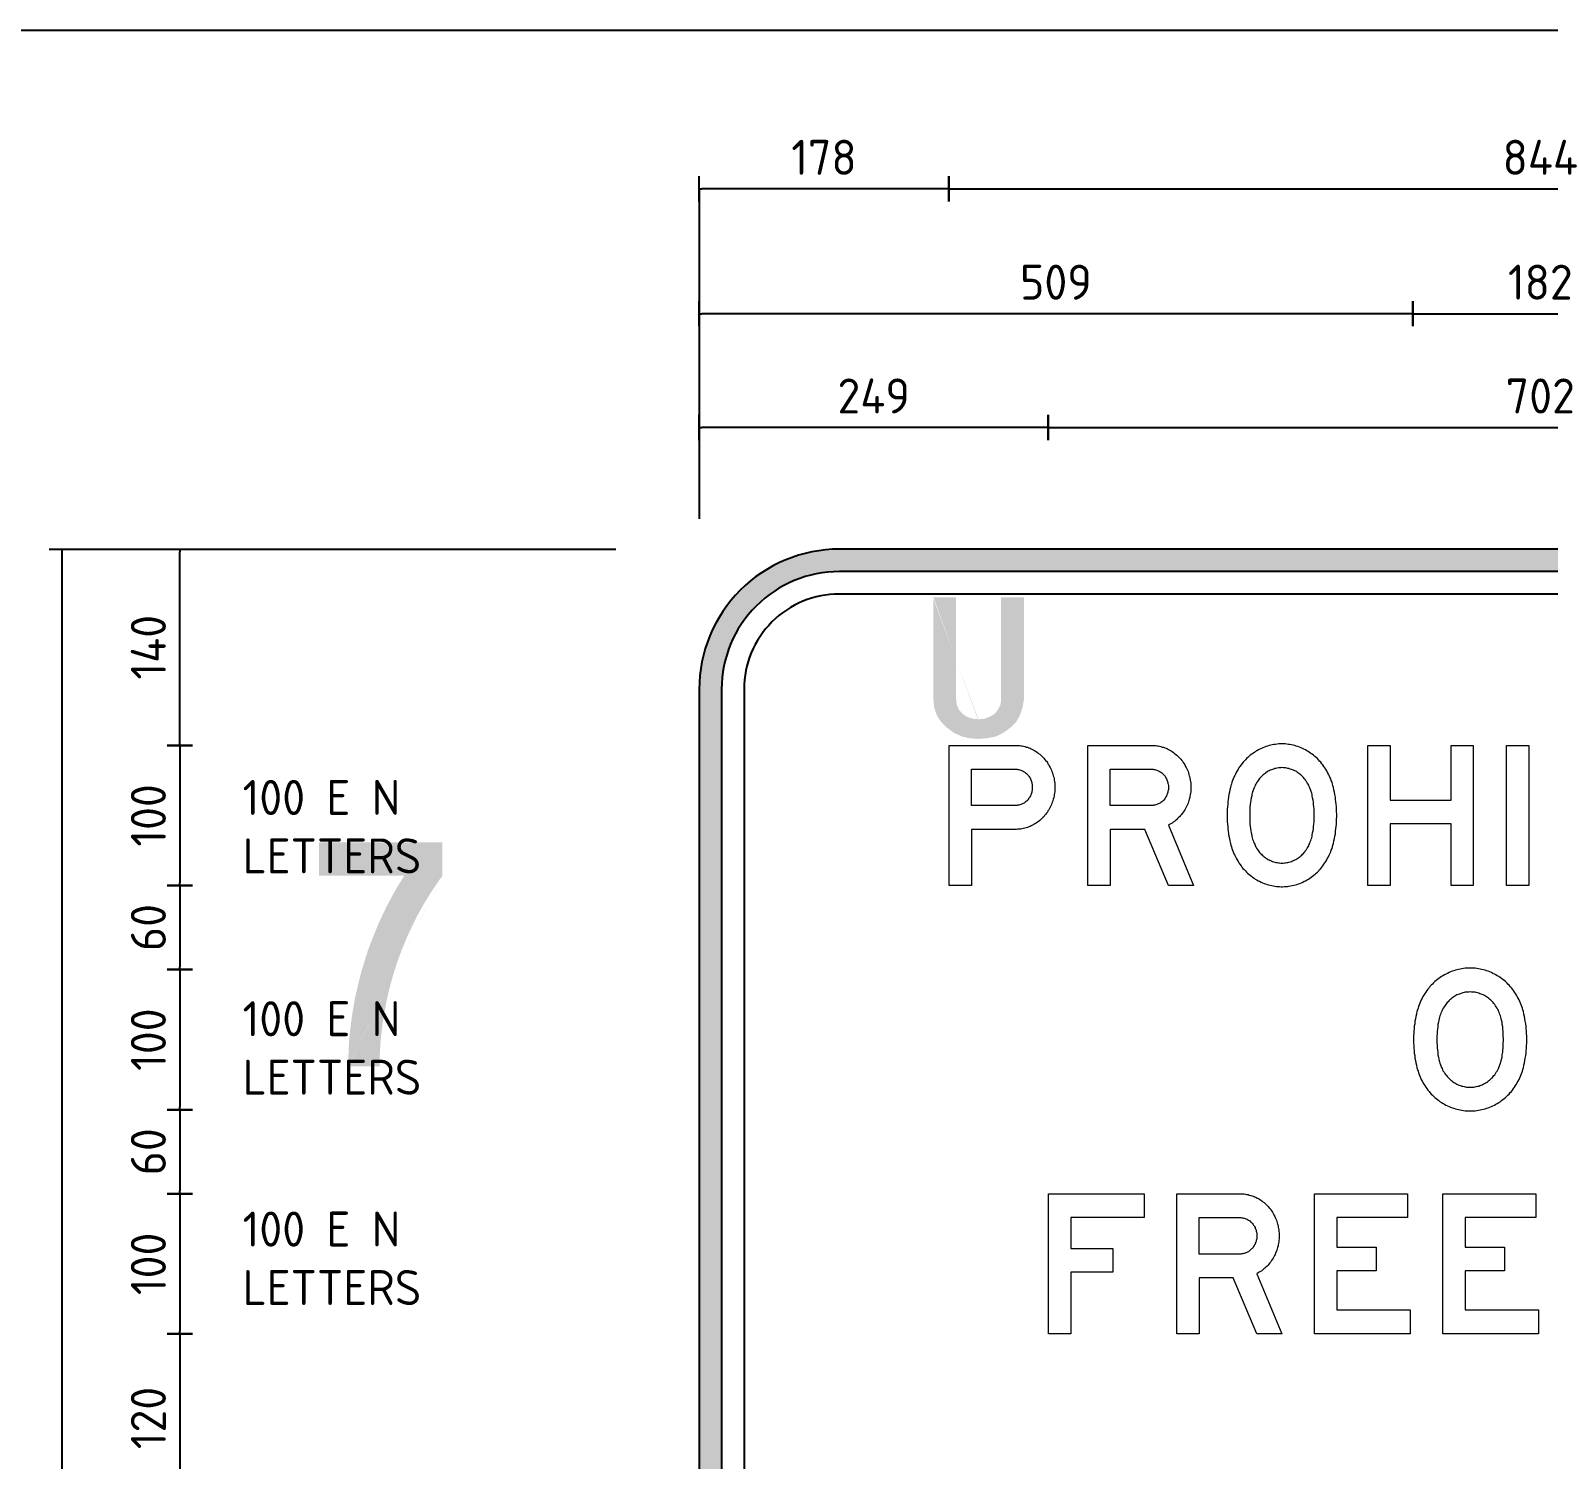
# Model space of a CAD drawing. Extents: x 0 to 1038, y -1303 to 297.
# Drawn here: x 150.8 to 259.1, y 190.5 to 292.5 of the extents above; entities that cross this region are included whole.
import ezdxf
from ezdxf.enums import TextEntityAlignment as Align

# ---------------------------------------------------------------- set-up
doc = ezdxf.new("R2010")
doc.units = 0
doc.linetypes.add('CENTERX2', pattern=[101.6, 63.5, -12.7, 12.7, -12.7])
doc.layers.get('0').update_dxf_attribs({"linetype": 'CONTINUOUS'})
doc.layers.get('DEFPOINTS').update_dxf_attribs({"linetype": 'CONTINUOUS'})
for name, color, linetype in [('GREEN', 96, 'CONTINUOUS'), ('T25', 1, 'CONTINUOUS'), ('T50', 7, 'CONTINUOUS'), ('TBLK18', 4, 'CONTINUOUS'), ('TBLK25', 1, 'CONTINUOUS'), ('TBLK35', 3, 'CONTINUOUS'), ('TBLK50', 7, 'CONTINUOUS')]:
    doc.layers.add(name, color=color, linetype=linetype)
doc.styles.add('ISO', font='iso3098b.shx')
doc.dimstyles.new('SIGNSDIM-10', dxfattribs={"dimtxt": 2.5, "dimasz": 0.2, "dimexe": 1.5, "dimexo": 2, "dimgap": 1, "dimtad": 1, "dimdec": 0, "dimlfac": 10, "dimrnd": 1, "dimdsep": 46, "dimtxsty": 'ISO', "dimblk1": 'SGNDIM', "dimblk2": 'SGNDIM', "dimsah": 1, "dimcen": 2.5, "dimse1": 1, "dimse2": 1, "dimadec": 0, "dimazin": 0, "dimtfac": 1, "dimtdec": 0, "dimtix": 1, "dimtmove": 0, "dimatfit": 3, "dimldrblk": 'SGNDIM', "dimfxl": 1, "dimtolj": 1, "dimtzin": 0, "dimarcsym": 0})

# ---------------------------------------------------------------- blocks, each defined once
blk = doc.blocks.new('SGNDIM')
for p, q in [((0, 0), (-1, 0)), ((0, 4.5), (0, -4.5))]:
    blk.add_line(p, q)
blk = doc.blocks.new('*D4')
at = {"layer": 'DEFPOINTS', "color": 0, "linetype": 'CENTERX2'}
for p in [(198.48, 264.16), (198.48, 209.48), (223.38, 209.48)]:
    blk.add_point(p, dxfattribs=at)
at = {"layer": 'T25', "color": 0, "linetype": 'CENTERX2', "lineweight": -2}
blk.add_line((223.18, 264.16), (198.68, 264.16), dxfattribs=at)
at = {"layer": 'T25', "color": 0, "linetype": 'CENTERX2', "lineweight": -2, "xscale": 0.2, "yscale": 0.2, "zscale": 0.2, "rotation": 180}
blk.add_blockref('SGNDIM', (198.48, 264.16), dxfattribs=at)
at = {"layer": 'T25', "color": 0, "linetype": 'CENTERX2', "lineweight": -2, "xscale": 0.2, "yscale": 0.2, "zscale": 0.2}
blk.add_blockref('SGNDIM', (223.38, 264.16), dxfattribs=at)
at = {"layer": 'T25', "color": 0, "linetype": 'CENTERX2', "insert": (210.93, 266.41), "char_height": 2.5, "attachment_point": 5, "style": 'ISO'}
blk.add_mtext('\\A1;249', dxfattribs=at)
blk = doc.blocks.new('*D5')
at = {"layer": 'DEFPOINTS', "color": 0, "linetype": 'CENTERX2'}
for p in [(293.58, 264.16), (223.38, 209.48), (293.58, 209.48)]:
    blk.add_point(p, dxfattribs=at)
at = {"layer": 'T25', "color": 0, "linetype": 'CENTERX2', "lineweight": -2}
blk.add_line((223.58, 264.16), (293.38, 264.16), dxfattribs=at)
at = {"layer": 'T25', "color": 0, "linetype": 'CENTERX2', "lineweight": -2, "xscale": 0.2, "yscale": 0.2, "zscale": 0.2, "rotation": 180}
blk.add_blockref('SGNDIM', (223.38, 264.16), dxfattribs=at)
at = {"layer": 'T25', "color": 0, "linetype": 'CENTERX2', "lineweight": -2, "xscale": 0.2, "yscale": 0.2, "zscale": 0.2}
blk.add_blockref('SGNDIM', (293.58, 264.16), dxfattribs=at)
at = {"layer": 'T25', "color": 0, "linetype": 'CENTERX2', "insert": (258.48, 266.41), "char_height": 2.5, "attachment_point": 5, "style": 'ISO'}
blk.add_mtext('\\A1;702', dxfattribs=at)
blk = doc.blocks.new('*D7')
at = {"layer": 'DEFPOINTS', "color": 0, "linetype": 'CENTERX2'}
for p in [(198.48, 272.28), (198.48, 225.48), (249.38, 225.48)]:
    blk.add_point(p, dxfattribs=at)
at = {"layer": 'T25', "color": 0, "linetype": 'CENTERX2', "lineweight": -2}
blk.add_line((249.18, 272.28), (198.68, 272.28), dxfattribs=at)
at = {"layer": 'T25', "color": 0, "linetype": 'CENTERX2', "lineweight": -2, "xscale": 0.2, "yscale": 0.2, "zscale": 0.2, "rotation": 180}
blk.add_blockref('SGNDIM', (198.48, 272.28), dxfattribs=at)
at = {"layer": 'T25', "color": 0, "linetype": 'CENTERX2', "lineweight": -2, "xscale": 0.2, "yscale": 0.2, "zscale": 0.2}
blk.add_blockref('SGNDIM', (249.38, 272.28), dxfattribs=at)
at = {"layer": 'T25', "color": 0, "linetype": 'CENTERX2', "insert": (223.93, 274.53), "char_height": 2.5, "attachment_point": 5, "style": 'ISO'}
blk.add_mtext('\\A1;509', dxfattribs=at)
blk = doc.blocks.new('*D8')
at = {"layer": 'DEFPOINTS', "color": 0, "linetype": 'CENTERX2'}
for p in [(267.58, 272.28), (249.38, 225.48), (267.58, 225.48)]:
    blk.add_point(p, dxfattribs=at)
at = {"layer": 'T25', "color": 0, "linetype": 'CENTERX2', "lineweight": -2}
blk.add_line((249.58, 272.28), (267.38, 272.28), dxfattribs=at)
at = {"layer": 'T25', "color": 0, "linetype": 'CENTERX2', "lineweight": -2, "xscale": 0.2, "yscale": 0.2, "zscale": 0.2, "rotation": 180}
blk.add_blockref('SGNDIM', (249.38, 272.28), dxfattribs=at)
at = {"layer": 'T25', "color": 0, "linetype": 'CENTERX2', "lineweight": -2, "xscale": 0.2, "yscale": 0.2, "zscale": 0.2}
blk.add_blockref('SGNDIM', (267.58, 272.28), dxfattribs=at)
at = {"layer": 'T25', "color": 0, "linetype": 'CENTERX2', "insert": (258.48, 274.53), "char_height": 2.5, "attachment_point": 5, "style": 'ISO'}
blk.add_mtext('\\A1;182', dxfattribs=at)
blk = doc.blocks.new('*D10')
at = {"layer": 'DEFPOINTS', "color": 0, "linetype": 'CENTERX2'}
for p in [(198.48, 281.19), (198.48, 231.48), (216.28, 231.48)]:
    blk.add_point(p, dxfattribs=at)
at = {"layer": 'T25', "color": 0, "linetype": 'CENTERX2', "lineweight": -2}
blk.add_line((216.08, 281.19), (198.68, 281.19), dxfattribs=at)
at = {"layer": 'T25', "color": 0, "linetype": 'CENTERX2', "lineweight": -2, "xscale": 0.2, "yscale": 0.2, "zscale": 0.2, "rotation": 180}
blk.add_blockref('SGNDIM', (198.48, 281.19), dxfattribs=at)
at = {"layer": 'T25', "color": 0, "linetype": 'CENTERX2', "lineweight": -2, "xscale": 0.2, "yscale": 0.2, "zscale": 0.2}
blk.add_blockref('SGNDIM', (216.28, 281.19), dxfattribs=at)
at = {"layer": 'T25', "color": 0, "linetype": 'CENTERX2', "insert": (207.38, 283.44), "char_height": 2.5, "attachment_point": 5, "style": 'ISO'}
blk.add_mtext('\\A1;178', dxfattribs=at)
blk = doc.blocks.new('*D11')
at = {"layer": 'DEFPOINTS', "color": 0, "linetype": 'CENTERX2'}
for p in [(300.68, 281.19), (216.28, 241.48), (300.68, 241.48)]:
    blk.add_point(p, dxfattribs=at)
at = {"layer": 'T25', "color": 0, "linetype": 'CENTERX2', "lineweight": -2}
blk.add_line((216.48, 281.19), (300.48, 281.19), dxfattribs=at)
at = {"layer": 'T25', "color": 0, "linetype": 'CENTERX2', "lineweight": -2, "xscale": 0.2, "yscale": 0.2, "zscale": 0.2, "rotation": 180}
blk.add_blockref('SGNDIM', (216.28, 281.19), dxfattribs=at)
at = {"layer": 'T25', "color": 0, "linetype": 'CENTERX2', "lineweight": -2, "xscale": 0.2, "yscale": 0.2, "zscale": 0.2}
blk.add_blockref('SGNDIM', (300.68, 281.19), dxfattribs=at)
at = {"layer": 'T25', "color": 0, "linetype": 'CENTERX2', "insert": (258.48, 283.44), "char_height": 2.5, "attachment_point": 5, "style": 'ISO'}
blk.add_mtext('\\A1;844', dxfattribs=at)
blk = doc.blocks.new('*D30')
at = {"layer": 'DEFPOINTS', "color": 0, "linetype": 'CENTERX2'}
for p in [(161.44, 255.48), (230.69, 255.48), (230.69, 241.48)]:
    blk.add_point(p, dxfattribs=at)
at = {"layer": 'T25', "color": 0, "linetype": 'CENTERX2', "lineweight": -2}
blk.add_line((161.44, 241.68), (161.44, 255.28), dxfattribs=at)
at = {"layer": 'T25', "color": 0, "linetype": 'CENTERX2', "lineweight": -2, "xscale": 0.2, "yscale": 0.2, "zscale": 0.2}
for p, rotation in [((161.44, 255.48), 90), ((161.44, 241.48), 270)]:
    blk.add_blockref('SGNDIM', p, dxfattribs=dict(at, rotation=rotation))
at = {"layer": 'T25', "color": 0, "linetype": 'CENTERX2', "insert": (159.19, 248.48), "char_height": 2.5, "attachment_point": 5, "rotation": 90, "style": 'ISO'}
blk.add_mtext('\\A1;140', dxfattribs=at)
blk = doc.blocks.new('*D31')
at = {"layer": 'DEFPOINTS', "color": 0, "linetype": 'CENTERX2'}
for p in [(230.69, 241.48), (161.44, 231.48), (230.69, 231.48)]:
    blk.add_point(p, dxfattribs=at)
at = {"layer": 'T25', "color": 0, "linetype": 'CENTERX2', "lineweight": -2}
blk.add_line((161.44, 241.28), (161.44, 231.68), dxfattribs=at)
at = {"layer": 'T25', "color": 0, "linetype": 'CENTERX2', "lineweight": -2, "xscale": 0.2, "yscale": 0.2, "zscale": 0.2}
for p, rotation in [((161.44, 241.48), 90), ((161.44, 231.48), 270)]:
    blk.add_blockref('SGNDIM', p, dxfattribs=dict(at, rotation=rotation))
at = {"layer": 'T25', "color": 0, "linetype": 'CENTERX2', "insert": (159.19, 236.48), "char_height": 2.5, "attachment_point": 5, "rotation": 90, "style": 'ISO'}
blk.add_mtext('\\A1;100', dxfattribs=at)
blk = doc.blocks.new('*D32')
at = {"layer": 'DEFPOINTS', "color": 0, "linetype": 'CENTERX2'}
for p in [(230.69, 231.48), (161.44, 225.48), (230.69, 225.48)]:
    blk.add_point(p, dxfattribs=at)
at = {"layer": 'T25', "color": 0, "linetype": 'CENTERX2', "lineweight": -2}
blk.add_line((161.44, 231.28), (161.44, 225.68), dxfattribs=at)
at = {"layer": 'T25', "color": 0, "linetype": 'CENTERX2', "lineweight": -2, "xscale": 0.2, "yscale": 0.2, "zscale": 0.2}
for p, rotation in [((161.44, 231.48), 90), ((161.44, 225.48), 270)]:
    blk.add_blockref('SGNDIM', p, dxfattribs=dict(at, rotation=rotation))
at = {"layer": 'T25', "color": 0, "linetype": 'CENTERX2', "insert": (159.19, 228.48), "char_height": 2.5, "attachment_point": 5, "rotation": 90, "style": 'ISO'}
blk.add_mtext('\\A1;60', dxfattribs=at)
blk = doc.blocks.new('*D33')
at = {"layer": 'DEFPOINTS', "color": 0, "linetype": 'CENTERX2'}
for p in [(263.79, 225.48), (161.44, 215.48), (263.79, 215.48)]:
    blk.add_point(p, dxfattribs=at)
at = {"layer": 'T25', "color": 0, "linetype": 'CENTERX2', "lineweight": -2}
blk.add_line((161.44, 225.28), (161.44, 215.68), dxfattribs=at)
at = {"layer": 'T25', "color": 0, "linetype": 'CENTERX2', "lineweight": -2, "xscale": 0.2, "yscale": 0.2, "zscale": 0.2}
for p, rotation in [((161.44, 225.48), 90), ((161.44, 215.48), 270)]:
    blk.add_blockref('SGNDIM', p, dxfattribs=dict(at, rotation=rotation))
at = {"layer": 'T25', "color": 0, "linetype": 'CENTERX2', "insert": (159.19, 220.48), "char_height": 2.5, "attachment_point": 5, "rotation": 90, "style": 'ISO'}
blk.add_mtext('\\A1;100', dxfattribs=at)
blk = doc.blocks.new('*D34')
at = {"layer": 'DEFPOINTS', "color": 0, "linetype": 'CENTERX2'}
for p in [(263.79, 215.48), (161.44, 209.48), (263.79, 209.48)]:
    blk.add_point(p, dxfattribs=at)
at = {"layer": 'T25', "color": 0, "linetype": 'CENTERX2', "lineweight": -2}
blk.add_line((161.44, 215.28), (161.44, 209.68), dxfattribs=at)
at = {"layer": 'T25', "color": 0, "linetype": 'CENTERX2', "lineweight": -2, "xscale": 0.2, "yscale": 0.2, "zscale": 0.2}
for p, rotation in [((161.44, 215.48), 90), ((161.44, 209.48), 270)]:
    blk.add_blockref('SGNDIM', p, dxfattribs=dict(at, rotation=rotation))
at = {"layer": 'T25', "color": 0, "linetype": 'CENTERX2', "insert": (159.19, 212.48), "char_height": 2.5, "attachment_point": 5, "rotation": 90, "style": 'ISO'}
blk.add_mtext('\\A1;60', dxfattribs=at)
blk = doc.blocks.new('*D35')
at = {"layer": 'DEFPOINTS', "color": 0, "linetype": 'CENTERX2'}
for p in [(237.79, 209.48), (161.44, 199.48), (237.79, 199.48)]:
    blk.add_point(p, dxfattribs=at)
at = {"layer": 'T25', "color": 0, "linetype": 'CENTERX2', "lineweight": -2}
blk.add_line((161.44, 209.28), (161.44, 199.68), dxfattribs=at)
at = {"layer": 'T25', "color": 0, "linetype": 'CENTERX2', "lineweight": -2, "xscale": 0.2, "yscale": 0.2, "zscale": 0.2}
for p, rotation in [((161.44, 209.48), 90), ((161.44, 199.48), 270)]:
    blk.add_blockref('SGNDIM', p, dxfattribs=dict(at, rotation=rotation))
at = {"layer": 'T25', "color": 0, "linetype": 'CENTERX2', "insert": (159.19, 204.48), "char_height": 2.5, "attachment_point": 5, "rotation": 90, "style": 'ISO'}
blk.add_mtext('\\A1;100', dxfattribs=at)
blk = doc.blocks.new('*D36')
at = {"layer": 'DEFPOINTS', "color": 0, "linetype": 'CENTERX2'}
for p in [(237.79, 199.48), (161.44, 187.48), (237.79, 187.48)]:
    blk.add_point(p, dxfattribs=at)
at = {"layer": 'T25', "color": 0, "linetype": 'CENTERX2', "lineweight": -2}
blk.add_line((161.44, 199.28), (161.44, 187.68), dxfattribs=at)
at = {"layer": 'T25', "color": 0, "linetype": 'CENTERX2', "lineweight": -2, "xscale": 0.2, "yscale": 0.2, "zscale": 0.2}
for p, rotation in [((161.44, 199.48), 90), ((161.44, 187.48), 270)]:
    blk.add_blockref('SGNDIM', p, dxfattribs=dict(at, rotation=rotation))
at = {"layer": 'T25', "color": 0, "linetype": 'CENTERX2', "insert": (159.19, 193.48), "char_height": 2.5, "attachment_point": 5, "rotation": 90, "style": 'ISO'}
blk.add_mtext('\\A1;120', dxfattribs=at)
blk = doc.blocks.new('*D47')
at = {"layer": 'DEFPOINTS', "color": 0, "linetype": 'Continuous'}
for p in [(222.89, 255.48), (153.02, 111.48), (222.89, 111.48)]:
    blk.add_point(p, dxfattribs=at)
at = {"layer": 'T25', "color": 0, "linetype": 'Continuous', "lineweight": -2}
blk.add_line((153.02, 255.28), (153.02, 111.68), dxfattribs=at)
at = {"layer": 'T25', "color": 0, "linetype": 'Continuous', "lineweight": -2, "xscale": 0.2, "yscale": 0.2, "zscale": 0.2}
for p, rotation in [((153.02, 255.48), 90), ((153.02, 111.48), 270)]:
    blk.add_blockref('SGNDIM', p, dxfattribs=dict(at, rotation=rotation))
at = {"layer": 'T25', "color": 0, "linetype": 'Continuous', "insert": (150.77, 183.48), "char_height": 2.5, "attachment_point": 5, "rotation": 90, "style": 'ISO'}
blk.add_mtext('\\A1;1440', dxfattribs=at)
blk = doc.blocks.new('A3BBLK')
at = {"layer": 'TBLK50'}
blk.add_line((415.5, 292.5), (13, 292.5), dxfattribs=at)
blk = doc.blocks.new('TBLK')
blk.add_blockref('A3BBLK', (0, 0))
at = {"layer": 'TBLK18', "style": 'ISO'}
blk.add_attdef('MR_DIRECTORATE', text='', height=1.5, dxfattribs=at).set_placement((381.5, 67.12), align=Align.CENTER)
for tag, p in [('STREET_NAME', (355.51, 61.1)), ('SUBURB_POSTCODE', (388.49, 61.1)), ('TELEPHONE_NO.', (368.31, 58.84)), ('FAX_NO.', (393.56, 58.84))]:
    blk.add_attdef(tag, p, '', height=1.5, dxfattribs=at)
at = {"layer": 'TBLK25', "style": 'ISO'}
for tag, height, p in [('MR_BRANCH', 2, (381.5, 64.2)), ('ROAD_SECTION', 1.75, (384.5, 29.16)), ('SLK', 1.75, (384.5, 26.11)), ('CHAINAGE', 1.75, (384.5, 19.21)), ('DRG_TYPE_03', 1.75, (360.51, 11.5)), ('DRG_TYPE_02', 1.75, (360.51, 8.36)), ('DRG_TYPE_01', 1.75, (360.3, 5.42))]:
    blk.add_attdef(tag, text='', height=height, dxfattribs=at).set_placement(p, align=Align.CENTER)
for tag, p, height in [('FILE_NUMBER', (371.77, 53.24), 2.5), ('DESIGNED_/_DRAWN', (371.77, 48.49), 2), ('VERIFIED', (371.77, 43.49), 2), ('APPROVED', (371.77, 38.49), 2), ('LOCAL_AUTHORITY', (370.48, 16.73), 1.25)]:
    blk.add_attdef(tag, p, '', height=height, dxfattribs=at)
at = {"layer": 'TBLK35', "style": 'ISO', "width": 0.9}
for tag, p in [('ROAD_PROJECT&NUMBER', (384.5, 32.23)), ('DRAWING_DESCRIPTION', (384.5, 22.29))]:
    blk.add_attdef(tag, text='', height=2.5, dxfattribs=at).set_placement(p, align=Align.CENTER)
at = {"layer": 'TBLK50', "style": 'ISO'}
blk.add_attdef('DRG_NUMBER', (370.5, 6.02), '', height=5, dxfattribs=at)

msp = doc.modelspace()

# ---------------------------------------------------------------- hatches: boundary and pattern name
at = {"layer": 'GREEN', "linetype": 'CENTERX2'}
h = msp.add_hatch(color=256, dxfattribs=at)
edge = h.paths.add_edge_path(flags=16)
edge.add_line((208.48, 113.08), (308.48, 113.08))
edge.add_arc((308.48, 121.48), 8.4, 270, 360)
edge.add_line((316.88, 121.48), (316.88, 245.48))
edge.add_arc((308.48, 245.48), 8.4, 0, 90)
edge.add_line((308.48, 253.88), (208.48, 253.88))
edge.add_arc((208.48, 245.48), 8.4, 90, 180)
edge.add_line((200.08, 245.48), (200.08, 121.48))
edge.add_arc((208.48, 121.48), 8.4, 180, 270)
edge = h.paths.add_edge_path()
edge.add_line((208.48, 111.48), (308.48, 111.48))
edge.add_arc((308.48, 121.48), 10, 270, 360)
edge.add_line((318.48, 121.48), (318.48, 245.48))
edge.add_arc((308.48, 245.48), 10, 0, 90)
edge.add_line((308.48, 255.48), (208.48, 255.48))
edge.add_arc((208.48, 245.48), 10, 90, 180)
edge.add_line((198.48, 245.48), (198.48, 121.48))
edge.add_arc((208.48, 121.48), 10, 180, 270)
at = {"layer": 'T25', "linetype": 'CENTERX2'}
h = msp.add_hatch(color=256, dxfattribs=at)
h.paths.add_polyline_path([(219.97, 244.74), (220.02, 244.74)], flags=17)
edge = h.paths.add_edge_path()
edge.add_line((216.81, 252.04), (215.19, 252.04))
edge.add_line((215.19, 252.04), (215.19, 244.74))
edge.add_line((215.19, 244.74), (215.24, 244.2))
edge.add_line((215.24, 244.2), (215.42, 243.65))
edge.add_line((215.42, 243.65), (215.73, 243.16))
edge.add_line((215.73, 243.16), (216.14, 242.75))
edge.add_line((216.14, 242.75), (216.63, 242.39))
edge.add_line((216.63, 242.39), (217.18, 242.12))
edge.add_line((217.18, 242.12), (217.76, 241.99))
edge.add_line((217.76, 241.99), (218.39, 241.94))
edge.add_line((218.39, 241.94), (219.02, 241.99))
edge.add_line((219.02, 241.99), (219.66, 242.12))
edge.add_line((219.66, 242.12), (220.2, 242.39))
edge.add_line((220.2, 242.39), (220.69, 242.75))
edge.add_line((220.69, 242.75), (221.1, 243.16))
edge.add_line((221.1, 243.16), (221.37, 243.65))
edge.add_line((221.37, 243.65), (221.55, 244.2))
edge.add_line((221.55, 244.2), (221.64, 244.74))
edge.add_line((221.64, 244.74), (221.64, 252.04))
edge.add_line((221.64, 252.04), (220.02, 252.04))
edge.add_line((220.02, 252.04), (220.02, 244.74))
edge.add_line((219.97, 244.38), (220.02, 244.74))
edge.add_line((219.97, 244.38), (219.79, 244.02))
edge.add_line((219.79, 244.02), (219.57, 243.74))
edge.add_line((219.57, 243.74), (219.2, 243.52))
edge.add_line((219.2, 243.52), (218.84, 243.38))
edge.add_line((218.84, 243.38), (218.39, 243.34))
edge.add_line((218.39, 243.34), (217.99, 243.38))
edge.add_line((217.99, 243.38), (217.58, 243.52))
edge.add_line((217.58, 243.52), (217.27, 243.74))
edge.add_line((217.27, 243.74), (217, 244.02))
edge.add_line((217, 244.02), (216.86, 244.38))
edge.add_line((216.86, 244.38), (216.81, 244.74))
edge.add_line((216.81, 244.74), (216.81, 252.04))
edge = h.paths.add_edge_path()
edge.add_line((215.19, 252.04), (215.15, 252.04))
edge.add_line((218.39, 243.34), (218.35, 243.34))
h.paths.add_polyline_path([(150.86, 244.45), (150.86, 249.58), (155.36, 249.58), (155.36, 244.45)], flags=9)
h.paths.add_polyline_path([(150.86, 254.45), (150.86, 259.58), (155.36, 259.58), (155.36, 254.45)], flags=9)
at = {"layer": 'TBLK25', "linetype": 'CENTERX2'}
h = msp.add_hatch(color=256, dxfattribs=at)
h.paths.add_polyline_path([(175.68, 218.57), (175.67, 218.57)], flags=16)
edge = h.paths.add_edge_path()
edge.add_line((175.69, 219.04), (175.68, 218.57))
edge.add_line((173.44, 218.57), (175.68, 218.57))
edge.add_line((173.44, 218.57), (173.45, 219.07))
edge.add_line((173.45, 219.07), (173.47, 219.56))
edge.add_line((173.47, 219.56), (173.49, 220.06))
edge.add_line((173.49, 220.06), (173.52, 220.55))
edge.add_line((173.52, 220.55), (173.57, 221.05))
edge.add_line((173.57, 221.05), (173.63, 221.53))
edge.add_line((173.63, 221.53), (173.69, 222.03))
edge.add_line((173.69, 222.03), (173.77, 222.52))
edge.add_line((173.77, 222.52), (173.85, 223))
edge.add_line((173.85, 223), (173.94, 223.49))
edge.add_line((173.94, 223.49), (174.05, 223.97))
edge.add_line((174.05, 223.97), (174.16, 224.46))
edge.add_line((174.16, 224.46), (174.28, 224.94))
edge.add_line((174.28, 224.94), (174.41, 225.42))
edge.add_line((174.41, 225.42), (174.55, 225.89))
edge.add_line((174.55, 225.89), (174.7, 226.37))
edge.add_line((174.7, 226.37), (174.85, 226.84))
edge.add_line((174.85, 226.84), (175.02, 227.3))
edge.add_line((175.02, 227.3), (175.2, 227.76))
edge.add_line((175.2, 227.76), (175.39, 228.22))
edge.add_line((175.39, 228.22), (175.57, 228.68))
edge.add_line((175.57, 228.68), (175.78, 229.13))
edge.add_line((175.78, 229.13), (175.99, 229.58))
edge.add_line((175.99, 229.58), (176.21, 230.03))
edge.add_line((176.21, 230.03), (176.44, 230.46))
edge.add_line((176.44, 230.46), (176.67, 230.9))
edge.add_line((176.67, 230.9), (176.92, 231.33))
edge.add_line((176.92, 231.33), (177.18, 231.75))
edge.add_line((177.18, 231.75), (177.44, 232.17))
edge.add_line((177.44, 232.17), (171.36, 232.17))
edge.add_line((171.36, 232.17), (171.36, 234.57))
edge.add_line((171.36, 234.57), (180.16, 234.57))
edge.add_line((180.16, 234.57), (180.16, 232.17))
edge.add_line((180.16, 232.17), (179.88, 231.79))
edge.add_line((179.88, 231.79), (179.62, 231.4))
edge.add_line((179.62, 231.4), (179.36, 231.01))
edge.add_line((179.36, 231.01), (179.11, 230.61))
edge.add_line((179.11, 230.61), (178.87, 230.21))
edge.add_line((178.87, 230.21), (178.64, 229.8))
edge.add_line((178.64, 229.8), (178.41, 229.39))
edge.add_line((178.41, 229.39), (178.2, 228.97))
edge.add_line((178.2, 228.97), (177.99, 228.55))
edge.add_line((177.99, 228.55), (177.79, 228.13))
edge.add_line((177.79, 228.13), (177.6, 227.7))
edge.add_line((177.6, 227.7), (177.42, 227.27))
edge.add_line((177.42, 227.27), (177.24, 226.83))
edge.add_line((177.24, 226.83), (177.08, 226.39))
edge.add_line((177.08, 226.39), (176.92, 225.95))
edge.add_line((176.92, 225.95), (176.78, 225.5))
edge.add_line((176.78, 225.5), (176.64, 225.05))
edge.add_line((176.64, 225.05), (176.51, 224.6))
edge.add_line((176.51, 224.6), (176.39, 224.15))
edge.add_line((176.39, 224.15), (176.28, 223.69))
edge.add_line((176.28, 223.69), (176.18, 223.23))
edge.add_line((176.18, 223.23), (176.09, 222.77))
edge.add_line((176.09, 222.77), (176, 222.31))
edge.add_line((176, 222.31), (175.93, 221.85))
edge.add_line((175.93, 221.85), (175.87, 221.38))
edge.add_line((175.87, 221.38), (175.81, 220.92))
edge.add_line((175.81, 220.92), (175.76, 220.45))
edge.add_line((175.76, 220.45), (175.73, 219.98))
edge.add_line((175.73, 219.98), (175.7, 219.51))
edge.add_line((175.7, 219.51), (175.69, 219.04))
edge = h.paths.add_edge_path(flags=16)
edge.add_line((180.16, 232.17), (180.15, 232.17))
edge.add_line((173.44, 218.57), (173.43, 218.57))

# ---------------------------------------------------------------- linework, layer by layer
at = {"layer": 'GREEN', "linetype": 'Continuous'}
for points in [[(208.48, 111.48), (308.48, 111.48, 0.414214), (318.48, 121.48), (318.48, 245.48, 0.414214), (308.48, 255.48), (208.48, 255.48, 0.414214), (198.48, 245.48), (198.48, 121.48, 0.414214)], [(208.48, 113.08), (308.48, 113.08, 0.414214), (316.88, 121.48), (316.88, 245.48, 0.414214), (308.48, 253.88), (208.48, 253.88, 0.414214), (200.08, 245.48), (200.08, 121.48, 0.414214)], [(208.48, 114.68), (308.48, 114.68, 0.414214), (315.28, 121.48), (315.28, 245.48, 0.414214), (308.48, 252.28), (208.48, 252.28, 0.414214), (201.68, 245.48), (201.68, 121.48, 0.414214)]]:
    msp.add_lwpolyline(points, format="xyb", close=True, dxfattribs=at)
at = {"layer": 'GREEN', "lineweight": 0}
for points in [[(242.97, 232.88), (243.04, 232.99), (243.12, 233.09), (243.18, 233.2), (243.25, 233.3), (243.31, 233.42), (243.37, 233.52), (243.42, 233.64), (243.47, 233.75), (243.53, 233.88), (243.57, 233.99), (243.62, 234.12), (243.65, 234.23), (243.69, 234.36), (243.72, 234.48), (243.76, 234.66), (243.8, 234.83), (243.83, 235), (243.86, 235.17), (243.88, 235.35), (243.9, 235.52), (243.92, 235.69), (243.94, 235.86), (243.95, 236.05), (243.95, 236.22), (243.96, 236.39), (243.96, 236.57), (243.95, 236.75), (243.95, 236.92), (243.94, 237.09), (243.92, 237.28), (243.9, 237.45), (243.88, 237.62), (243.86, 237.79), (243.83, 237.97), (243.8, 238.14), (243.76, 238.31), (243.72, 238.48), (243.69, 238.61), (243.65, 238.72), (243.62, 238.85), (243.57, 238.97), (243.53, 239.09), (243.47, 239.2), (243.42, 239.32), (243.37, 239.43), (243.31, 239.55), (243.25, 239.66), (243.18, 239.77), (243.12, 239.88), (243.04, 239.98), (242.97, 240.08), (242.9, 240.17), (242.82, 240.27), (242.74, 240.36), (242.66, 240.44), (242.58, 240.53), (242.49, 240.62), (242.4, 240.69), (242.31, 240.77), (242.21, 240.84), (242.12, 240.91), (242.02, 240.98), (241.93, 241.04), (241.82, 241.1), (241.73, 241.16), (241.62, 241.21), (241.51, 241.26), (241.41, 241.31), (241.29, 241.35), (241.19, 241.39), (241.07, 241.43), (240.97, 241.46), (240.85, 241.49), (240.74, 241.51), (240.62, 241.54), (240.51, 241.55), (240.39, 241.57), (240.28, 241.58), (240.16, 241.58), (240.05, 241.58), (239.93, 241.58), (239.82, 241.58), (239.7, 241.57), (239.58, 241.55), (239.47, 241.54), (239.35, 241.51), (239.25, 241.49), (239.13, 241.46), (239.02, 241.43), (238.91, 241.39), (238.8, 241.35), (238.69, 241.31), (238.59, 241.26), (238.48, 241.21), (238.38, 241.16), (238.27, 241.1), (238.17, 241.04), (238.08, 240.98), (237.97, 240.91), (237.89, 240.84), (237.79, 240.77), (237.69, 240.69), (237.61, 240.62), (237.52, 240.53), (237.44, 240.44), (237.36, 240.36), (237.28, 240.27), (237.2, 240.17), (237.13, 240.08), (237.05, 239.98), (236.98, 239.88), (236.92, 239.77), (236.85, 239.66), (236.79, 239.55), (236.73, 239.43), (236.68, 239.32), (236.62, 239.2), (236.57, 239.09), (236.52, 238.97), (236.48, 238.85), (236.45, 238.72), (236.41, 238.61), (236.38, 238.48), (236.34, 238.31), (236.3, 238.14), (236.26, 237.97), (236.24, 237.79), (236.22, 237.62), (236.2, 237.45), (236.18, 237.28), (236.16, 237.09), (236.15, 236.92), (236.14, 236.75), (236.14, 236.57), (236.14, 236.39), (236.14, 236.22), (236.15, 236.05), (236.16, 235.86), (236.18, 235.69), (236.2, 235.52), (236.22, 235.35), (236.24, 235.17), (236.26, 235), (236.3, 234.83), (236.34, 234.66), (236.38, 234.48), (236.41, 234.36), (236.45, 234.23), (236.48, 234.12), (236.52, 233.99), (236.57, 233.88), (236.62, 233.75), (236.68, 233.64), (236.73, 233.52), (236.79, 233.42), (236.85, 233.3), (236.92, 233.2), (236.98, 233.09), (237.05, 232.99), (237.13, 232.88), (237.2, 232.79), (237.27, 232.7), (237.36, 232.61), (237.44, 232.52), (237.51, 232.44), (237.6, 232.36), (237.68, 232.28), (237.78, 232.21), (237.87, 232.14), (237.96, 232.07), (238.06, 232.01), (238.15, 231.94), (238.25, 231.88), (238.36, 231.82), (238.45, 231.78), (238.56, 231.72), (238.66, 231.68), (238.77, 231.63), (238.87, 231.59), (238.99, 231.56), (239.1, 231.53), (239.2, 231.5), (239.32, 231.47), (239.43, 231.45), (239.54, 231.43), (239.65, 231.41), (239.77, 231.4), (239.88, 231.4), (239.99, 231.39), (240.1, 231.39), (240.22, 231.4), (240.33, 231.4), (240.45, 231.41), (240.55, 231.43), (240.67, 231.45), (240.78, 231.47), (240.89, 231.5), (241.01, 231.53), (241.11, 231.56), (241.23, 231.59), (241.33, 231.63), (241.44, 231.68), (241.54, 231.72), (241.64, 231.78), (241.74, 231.82), (241.85, 231.88), (241.95, 231.94), (242.04, 232.01), (242.14, 232.07), (242.23, 232.14), (242.32, 232.21), (242.41, 232.28), (242.49, 232.36), (242.58, 232.44), (242.67, 232.52), (242.74, 232.61), (242.82, 232.7), (242.9, 232.79)], [(221.02, 235.48), (217.91, 235.48), (217.91, 231.48), (216.31, 231.48), (216.31, 241.48), (221.02, 241.48), (221.12, 241.48), (221.22, 241.48), (221.32, 241.47), (221.42, 241.45), (221.51, 241.44), (221.61, 241.42), (221.7, 241.39), (221.8, 241.36), (221.9, 241.34), (221.99, 241.31), (222.08, 241.27), (222.17, 241.23), (222.26, 241.18), (222.35, 241.13), (222.43, 241.09), (222.52, 241.03), (222.61, 240.97), (222.68, 240.91), (222.77, 240.85), (222.85, 240.79), (222.91, 240.71), (222.99, 240.64), (223.06, 240.57), (223.12, 240.49), (223.19, 240.41), (223.25, 240.34), (223.32, 240.25), (223.36, 240.16), (223.42, 240.08), (223.47, 239.98), (223.52, 239.9), (223.57, 239.8), (223.6, 239.7), (223.64, 239.61), (223.68, 239.51), (223.71, 239.41), (223.74, 239.31), (223.77, 239.2), (223.79, 239.11), (223.81, 239), (223.83, 238.9), (223.84, 238.79), (223.84, 238.7), (223.84, 238.59), (223.84, 238.48), (223.84, 238.38), (223.84, 238.27), (223.84, 238.17), (223.83, 238.06), (223.81, 237.96), (223.79, 237.86), (223.77, 237.76), (223.74, 237.65), (223.71, 237.55), (223.68, 237.46), (223.64, 237.35), (223.6, 237.26), (223.57, 237.16), (223.52, 237.07), (223.47, 236.98), (223.42, 236.89), (223.36, 236.8), (223.32, 236.72), (223.25, 236.63), (223.19, 236.55), (223.12, 236.47), (223.06, 236.39), (222.99, 236.32), (222.91, 236.25), (222.85, 236.18), (222.77, 236.11), (222.68, 236.05), (222.61, 235.99), (222.52, 235.93), (222.43, 235.87), (222.35, 235.83), (222.26, 235.78), (222.17, 235.74), (222.08, 235.69), (221.99, 235.66), (221.9, 235.62), (221.8, 235.6), (221.7, 235.57), (221.61, 235.55), (221.51, 235.53), (221.42, 235.51), (221.32, 235.5), (221.22, 235.49), (221.12, 235.48)], [(226.21, 241.48), (230.73, 241.48), (230.82, 241.48), (230.92, 241.48), (231.02, 241.47), (231.12, 241.45), (231.22, 241.44), (231.31, 241.42), (231.41, 241.39), (231.5, 241.36), (231.6, 241.34), (231.7, 241.31), (231.78, 241.27), (231.88, 241.23), (231.96, 241.18), (232.05, 241.13), (232.14, 241.09), (232.22, 241.03), (232.31, 240.97), (232.39, 240.91), (232.46, 240.85), (232.54, 240.79), (232.62, 240.71), (232.69, 240.64), (232.76, 240.57), (232.83, 240.49), (232.9, 240.41), (232.95, 240.34), (233.01, 240.25), (233.07, 240.16), (233.13, 240.08), (233.17, 239.98), (233.22, 239.9), (233.27, 239.8), (233.31, 239.7), (233.35, 239.61), (233.38, 239.51), (233.41, 239.41), (233.44, 239.31), (233.47, 239.2), (233.49, 239.11), (233.51, 239), (233.53, 238.9), (233.54, 238.79), (233.55, 238.7), (233.55, 238.59), (233.55, 238.48), (233.55, 238.38), (233.55, 238.27), (233.54, 238.17), (233.52, 238.06), (233.51, 237.96), (233.49, 237.85), (233.47, 237.76), (233.44, 237.65), (233.41, 237.55), (233.38, 237.45), (233.35, 237.35), (233.31, 237.26), (233.26, 237.16), (233.22, 237.06), (233.17, 236.98), (233.12, 236.88), (233.07, 236.8), (233.01, 236.71), (232.94, 236.62), (232.89, 236.55), (232.82, 236.47), (232.75, 236.39), (232.68, 236.32), (232.61, 236.25), (232.53, 236.17), (232.45, 236.11), (232.38, 236.05), (232.29, 235.99), (232.21, 235.93), (232.13, 235.87), (232.04, 235.83), (231.95, 235.78), (233.74, 231.48), (231.95, 231.48), (230.26, 235.48), (227.8, 235.48), (227.8, 231.48), (226.21, 231.48)], [(246.17, 241.48), (247.77, 241.48), (247.77, 237.58), (252.11, 237.58), (252.11, 241.48), (253.7, 241.48), (253.7, 231.48), (252.11, 231.48), (252.11, 235.88), (247.77, 235.88), (247.77, 231.48), (246.17, 231.48), (246.17, 241.48)], [(256.06, 241.48), (257.67, 241.48), (257.67, 231.48), (256.06, 231.48), (256.06, 241.48)], [(221.02, 237.18), (217.91, 237.18), (217.91, 239.78), (221.02, 239.78), (221.09, 239.78), (221.16, 239.77), (221.22, 239.76), (221.28, 239.75), (221.35, 239.73), (221.42, 239.71), (221.47, 239.69), (221.54, 239.67), (221.6, 239.64), (221.66, 239.6), (221.71, 239.56), (221.76, 239.52), (221.82, 239.47), (221.87, 239.43), (221.92, 239.38), (221.95, 239.33), (222, 239.27), (222.04, 239.21), (222.07, 239.16), (222.11, 239.09), (222.14, 239.03), (222.17, 238.96), (222.18, 238.9), (222.2, 238.83), (222.22, 238.76), (222.23, 238.7), (222.24, 238.62), (222.24, 238.55), (222.24, 238.48), (222.24, 238.41), (222.24, 238.34), (222.23, 238.27), (222.22, 238.2), (222.2, 238.13), (222.18, 238.06), (222.17, 238), (222.14, 237.94), (222.11, 237.87), (222.07, 237.81), (222.04, 237.75), (222, 237.7), (221.95, 237.64), (221.92, 237.58), (221.87, 237.53), (221.82, 237.49), (221.76, 237.45), (221.71, 237.4), (221.66, 237.36), (221.6, 237.33), (221.54, 237.3), (221.47, 237.28), (221.42, 237.25), (221.35, 237.23), (221.28, 237.21), (221.22, 237.2), (221.16, 237.19), (221.09, 237.18)], [(227.8, 239.78), (230.73, 239.78), (230.79, 239.78), (230.86, 239.77), (230.92, 239.76), (230.99, 239.75), (231.05, 239.73), (231.12, 239.71), (231.18, 239.69), (231.23, 239.67), (231.3, 239.64), (231.36, 239.6), (231.42, 239.56), (231.47, 239.52), (231.52, 239.47), (231.57, 239.43), (231.62, 239.38), (231.66, 239.33), (231.71, 239.27), (231.74, 239.21), (231.77, 239.16), (231.81, 239.09), (231.84, 239.03), (231.86, 238.96), (231.89, 238.9), (231.91, 238.83), (231.92, 238.76), (231.94, 238.7), (231.95, 238.62), (231.95, 238.55), (231.95, 238.48), (231.95, 238.41), (231.95, 238.34), (231.94, 238.27), (231.92, 238.2), (231.91, 238.13), (231.89, 238.06), (231.86, 238), (231.84, 237.94), (231.81, 237.87), (231.77, 237.81), (231.74, 237.75), (231.71, 237.7), (231.66, 237.64), (231.62, 237.58), (231.57, 237.53), (231.52, 237.49), (231.47, 237.45), (231.42, 237.4), (231.36, 237.36), (231.3, 237.33), (231.23, 237.3), (231.18, 237.28), (231.12, 237.25), (231.05, 237.23), (230.99, 237.21), (230.92, 237.2), (230.86, 237.19), (230.79, 237.18), (230.73, 237.18), (227.8, 237.18)], [(240.05, 233.08), (240.13, 233.08), (240.22, 233.09), (240.3, 233.1), (240.39, 233.11), (240.48, 233.13), (240.55, 233.15), (240.64, 233.17), (240.72, 233.2), (240.8, 233.23), (240.88, 233.26), (240.96, 233.3), (241.03, 233.34), (241.11, 233.39), (241.19, 233.43), (241.25, 233.48), (241.32, 233.53), (241.39, 233.59), (241.46, 233.65), (241.51, 233.71), (241.58, 233.77), (241.64, 233.84), (241.7, 233.91), (241.74, 233.98), (241.8, 234.06), (241.85, 234.15), (241.91, 234.23), (241.96, 234.32), (241.99, 234.42), (242.04, 234.5), (242.07, 234.6), (242.11, 234.69), (242.14, 234.79), (242.17, 234.89), (242.2, 234.98), (242.21, 235.08), (242.24, 235.23), (242.27, 235.39), (242.29, 235.55), (242.31, 235.7), (242.32, 235.85), (242.34, 236.01), (242.34, 236.17), (242.35, 236.33), (242.35, 236.48), (242.35, 236.64), (242.34, 236.8), (242.34, 236.95), (242.32, 237.1), (242.31, 237.27), (242.29, 237.42), (242.27, 237.57), (242.24, 237.73), (242.21, 237.88), (242.2, 237.98), (242.17, 238.08), (242.14, 238.18), (242.11, 238.27), (242.07, 238.37), (242.04, 238.46), (241.99, 238.55), (241.96, 238.64), (241.91, 238.72), (241.85, 238.81), (241.8, 238.9), (241.74, 238.98), (241.7, 239.05), (241.64, 239.12), (241.58, 239.19), (241.51, 239.25), (241.46, 239.31), (241.39, 239.38), (241.32, 239.43), (241.25, 239.48), (241.19, 239.53), (241.11, 239.58), (241.03, 239.63), (240.96, 239.67), (240.88, 239.7), (240.8, 239.73), (240.72, 239.76), (240.64, 239.79), (240.55, 239.82), (240.48, 239.84), (240.39, 239.85), (240.3, 239.87), (240.22, 239.88), (240.13, 239.88), (240.05, 239.89), (239.96, 239.88), (239.88, 239.88), (239.8, 239.87), (239.71, 239.85), (239.62, 239.84), (239.54, 239.82), (239.46, 239.79), (239.37, 239.76), (239.3, 239.73), (239.22, 239.7), (239.14, 239.67), (239.07, 239.63), (238.99, 239.58), (238.91, 239.53), (238.85, 239.48), (238.78, 239.43), (238.71, 239.38), (238.64, 239.31), (238.58, 239.25), (238.52, 239.19), (238.46, 239.12), (238.4, 239.05), (238.36, 238.98), (238.3, 238.9), (238.24, 238.81), (238.19, 238.72), (238.15, 238.64), (238.11, 238.55), (238.06, 238.46), (238.02, 238.37), (237.99, 238.27), (237.95, 238.18), (237.92, 238.08), (237.91, 237.98), (237.89, 237.88), (237.86, 237.73), (237.83, 237.57), (237.81, 237.42), (237.79, 237.27), (237.77, 237.1), (237.76, 236.95), (237.75, 236.8), (237.75, 236.64), (237.75, 236.48), (237.75, 236.33), (237.75, 236.17), (237.76, 236.01), (237.77, 235.85), (237.79, 235.7), (237.81, 235.55), (237.83, 235.39), (237.86, 235.23), (237.89, 235.08), (237.91, 234.98), (237.92, 234.89), (237.95, 234.79), (237.99, 234.69), (238.02, 234.6), (238.06, 234.5), (238.11, 234.42), (238.15, 234.32), (238.19, 234.23), (238.24, 234.15), (238.3, 234.06), (238.36, 233.98), (238.4, 233.91), (238.46, 233.84), (238.52, 233.77), (238.58, 233.71), (238.64, 233.65), (238.71, 233.59), (238.78, 233.53), (238.85, 233.48), (238.91, 233.43), (238.99, 233.39), (239.07, 233.34), (239.14, 233.3), (239.22, 233.26), (239.3, 233.23), (239.37, 233.2), (239.46, 233.17), (239.54, 233.15), (239.62, 233.13), (239.71, 233.11), (239.8, 233.1), (239.88, 233.09), (239.96, 233.08)], [(249.68, 222.49), (249.64, 222.31), (249.6, 222.14), (249.58, 221.97), (249.54, 221.79), (249.52, 221.62), (249.49, 221.45), (249.47, 221.28), (249.46, 221.09), (249.45, 220.92), (249.44, 220.75), (249.44, 220.57), (249.44, 220.39), (249.44, 220.22), (249.45, 220.05), (249.46, 219.87), (249.47, 219.69), (249.49, 219.52), (249.52, 219.35), (249.54, 219.17), (249.58, 219), (249.6, 218.83), (249.64, 218.66), (249.68, 218.48), (249.72, 218.36), (249.76, 218.23), (249.8, 218.12), (249.84, 217.99), (249.88, 217.88), (249.94, 217.75), (249.99, 217.64), (250.05, 217.52), (250.11, 217.42), (250.17, 217.3), (250.24, 217.2), (250.32, 217.09), (250.38, 216.99), (250.46, 216.88), (250.54, 216.78), (250.61, 216.7), (250.7, 216.6), (250.79, 216.52), (250.87, 216.44), (250.96, 216.35), (251.04, 216.28), (251.14, 216.2), (251.24, 216.13), (251.33, 216.05), (251.44, 215.99), (251.54, 215.93), (251.64, 215.87), (251.75, 215.81), (251.86, 215.76), (251.97, 215.71), (252.08, 215.66), (252.19, 215.62), (252.3, 215.58), (252.42, 215.55), (252.53, 215.52), (252.65, 215.49), (252.76, 215.46), (252.88, 215.44), (253, 215.42), (253.12, 215.41), (253.23, 215.4), (253.36, 215.39), (253.47, 215.39), (253.6, 215.39), (253.71, 215.4), (253.84, 215.41), (253.95, 215.42), (254.07, 215.44), (254.18, 215.46), (254.31, 215.49), (254.42, 215.52), (254.54, 215.55), (254.65, 215.58), (254.76, 215.62), (254.87, 215.66), (254.99, 215.71), (255.09, 215.76), (255.2, 215.81), (255.31, 215.87), (255.41, 215.93), (255.52, 215.99), (255.61, 216.05), (255.71, 216.13), (255.8, 216.2), (255.9, 216.28), (256, 216.35), (256.08, 216.44), (256.17, 216.52), (256.26, 216.6), (256.33, 216.7), (256.42, 216.78), (256.49, 216.88), (256.56, 216.99), (256.64, 217.09), (256.71, 217.2), (256.77, 217.3), (256.84, 217.42), (256.9, 217.52), (256.96, 217.64), (257.01, 217.75), (257.06, 217.88), (257.11, 217.99), (257.16, 218.12), (257.2, 218.23), (257.24, 218.36), (257.27, 218.48), (257.31, 218.66), (257.35, 218.83), (257.38, 219), (257.41, 219.17), (257.44, 219.35), (257.46, 219.52), (257.47, 219.69), (257.49, 219.87), (257.5, 220.05), (257.51, 220.22), (257.51, 220.39), (257.51, 220.57), (257.51, 220.75), (257.5, 220.92), (257.49, 221.09), (257.47, 221.28), (257.46, 221.45), (257.44, 221.62), (257.41, 221.79), (257.38, 221.97), (257.35, 222.14), (257.31, 222.31), (257.27, 222.49), (257.24, 222.61), (257.2, 222.73), (257.16, 222.85), (257.11, 222.97), (257.06, 223.09), (257.01, 223.21), (256.96, 223.32), (256.9, 223.44), (256.84, 223.55), (256.77, 223.66), (256.71, 223.77), (256.64, 223.88), (256.56, 223.98), (256.49, 224.08), (256.42, 224.17), (256.33, 224.27), (256.26, 224.36), (256.17, 224.44), (256.08, 224.53), (256, 224.62), (255.9, 224.69), (255.81, 224.77), (255.72, 224.85), (255.61, 224.91), (255.52, 224.98), (255.41, 225.04), (255.31, 225.11), (255.2, 225.16), (255.09, 225.21), (254.99, 225.26), (254.87, 225.31), (254.77, 225.36), (254.65, 225.39), (254.54, 225.43), (254.42, 225.46), (254.31, 225.49), (254.19, 225.51), (254.07, 225.54), (253.95, 225.55), (253.84, 225.57), (253.71, 225.58), (253.6, 225.58), (253.47, 225.59), (253.36, 225.58), (253.23, 225.58), (253.12, 225.57), (253, 225.55), (252.88, 225.54), (252.76, 225.51), (252.65, 225.49), (252.53, 225.46), (252.42, 225.43), (252.3, 225.39), (252.19, 225.36), (252.07, 225.31), (251.97, 225.26), (251.86, 225.21), (251.75, 225.16), (251.64, 225.11), (251.53, 225.04), (251.44, 224.98), (251.33, 224.91), (251.24, 224.85), (251.14, 224.77), (251.04, 224.69), (250.96, 224.62), (250.86, 224.53), (250.78, 224.44), (250.7, 224.36), (250.61, 224.27), (250.54, 224.17), (250.46, 224.08), (250.38, 223.98), (250.32, 223.88), (250.24, 223.77), (250.17, 223.66), (250.11, 223.55), (250.05, 223.44), (249.99, 223.32), (249.94, 223.21), (249.88, 223.09), (249.84, 222.97), (249.8, 222.85), (249.76, 222.73), (249.72, 222.61)], [(251.24, 221.88), (251.21, 221.72), (251.18, 221.55), (251.16, 221.39), (251.14, 221.23), (251.12, 221.06), (251.11, 220.89), (251.1, 220.73), (251.1, 220.57), (251.1, 220.4), (251.1, 220.23), (251.11, 220.07), (251.12, 219.9), (251.14, 219.74), (251.16, 219.58), (251.18, 219.4), (251.21, 219.24), (251.24, 219.08), (251.27, 218.98), (251.28, 218.89), (251.31, 218.79), (251.35, 218.69), (251.38, 218.6), (251.42, 218.5), (251.47, 218.42), (251.51, 218.32), (251.56, 218.23), (251.61, 218.15), (251.67, 218.06), (251.73, 217.98), (251.78, 217.91), (251.84, 217.84), (251.9, 217.77), (251.96, 217.72), (252.02, 217.65), (252.09, 217.59), (252.16, 217.53), (252.23, 217.48), (252.3, 217.43), (252.38, 217.39), (252.46, 217.34), (252.53, 217.3), (252.62, 217.26), (252.7, 217.23), (252.78, 217.2), (252.87, 217.17), (252.95, 217.15), (253.04, 217.13), (253.13, 217.11), (253.21, 217.1), (253.3, 217.09), (253.39, 217.08), (253.47, 217.08), (253.57, 217.08), (253.66, 217.09), (253.74, 217.1), (253.83, 217.11), (253.91, 217.13), (254, 217.15), (254.09, 217.17), (254.17, 217.2), (254.25, 217.23), (254.34, 217.26), (254.41, 217.3), (254.49, 217.34), (254.57, 217.39), (254.64, 217.43), (254.72, 217.48), (254.79, 217.53), (254.86, 217.59), (254.93, 217.65), (254.99, 217.72), (255.06, 217.77), (255.11, 217.84), (255.17, 217.91), (255.23, 217.98), (255.29, 218.06), (255.34, 218.15), (255.39, 218.23), (255.44, 218.32), (255.49, 218.42), (255.53, 218.5), (255.57, 218.6), (255.6, 218.69), (255.63, 218.79), (255.66, 218.89), (255.69, 218.98), (255.71, 219.08), (255.75, 219.24), (255.77, 219.4), (255.8, 219.58), (255.81, 219.74), (255.82, 219.9), (255.84, 220.07), (255.84, 220.23), (255.85, 220.4), (255.85, 220.57), (255.84, 220.73), (255.84, 220.89), (255.82, 221.06), (255.81, 221.23), (255.8, 221.39), (255.77, 221.55), (255.75, 221.72), (255.71, 221.88), (255.69, 221.98), (255.66, 222.08), (255.63, 222.18), (255.6, 222.27), (255.57, 222.37), (255.53, 222.46), (255.49, 222.55), (255.44, 222.64), (255.39, 222.73), (255.34, 222.81), (255.29, 222.9), (255.23, 222.98), (255.17, 223.05), (255.11, 223.12), (255.06, 223.19), (254.99, 223.25), (254.93, 223.31), (254.86, 223.38), (254.79, 223.43), (254.72, 223.48), (254.64, 223.53), (254.57, 223.58), (254.49, 223.63), (254.41, 223.67), (254.34, 223.7), (254.25, 223.73), (254.17, 223.76), (254.09, 223.79), (254, 223.82), (253.91, 223.84), (253.83, 223.86), (253.74, 223.87), (253.66, 223.88), (253.57, 223.88), (253.47, 223.89), (253.39, 223.88), (253.3, 223.88), (253.21, 223.87), (253.13, 223.86), (253.04, 223.84), (252.95, 223.82), (252.87, 223.79), (252.78, 223.76), (252.7, 223.73), (252.62, 223.7), (252.53, 223.67), (252.46, 223.63), (252.38, 223.58), (252.3, 223.53), (252.23, 223.48), (252.16, 223.43), (252.09, 223.38), (252.02, 223.31), (251.96, 223.25), (251.9, 223.19), (251.84, 223.12), (251.78, 223.05), (251.73, 222.98), (251.67, 222.9), (251.61, 222.81), (251.56, 222.73), (251.51, 222.64), (251.47, 222.55), (251.42, 222.46), (251.38, 222.37), (251.35, 222.27), (251.31, 222.18), (251.28, 222.08), (251.27, 221.98)], [(223.4, 209.48), (230.23, 209.48), (230.23, 207.78), (225, 207.78), (225, 205.58), (227.98, 205.58), (227.98, 203.89), (225, 203.89), (225, 199.48), (223.4, 199.48), (223.4, 209.48)], [(238.26, 203.78), (240.04, 199.48), (238.26, 199.48), (236.58, 203.48), (234.15, 203.48), (234.15, 199.48), (232.56, 199.48), (232.56, 209.48), (237.04, 209.48), (237.15, 209.48), (237.24, 209.48), (237.34, 209.47), (237.44, 209.45), (237.53, 209.44), (237.63, 209.42), (237.72, 209.39), (237.82, 209.37), (237.91, 209.34), (238.01, 209.31), (238.1, 209.27), (238.18, 209.23), (238.28, 209.18), (238.37, 209.14), (238.45, 209.09), (238.54, 209.03), (238.62, 208.97), (238.69, 208.91), (238.78, 208.86), (238.86, 208.79), (238.92, 208.71), (239, 208.65), (239.07, 208.57), (239.13, 208.49), (239.2, 208.42), (239.26, 208.34), (239.32, 208.25), (239.37, 208.17), (239.43, 208.08), (239.48, 207.98), (239.53, 207.9), (239.57, 207.8), (239.61, 207.7), (239.65, 207.61), (239.68, 207.51), (239.72, 207.42), (239.74, 207.31), (239.77, 207.21), (239.79, 207.11), (239.81, 207), (239.82, 206.9), (239.83, 206.79), (239.84, 206.7), (239.84, 206.59), (239.84, 206.49), (239.84, 206.38), (239.84, 206.27), (239.83, 206.17), (239.82, 206.06), (239.81, 205.96), (239.79, 205.85), (239.77, 205.76), (239.74, 205.65), (239.71, 205.56), (239.68, 205.45), (239.64, 205.35), (239.6, 205.26), (239.57, 205.16), (239.52, 205.07), (239.47, 204.98), (239.42, 204.88), (239.36, 204.8), (239.31, 204.71), (239.25, 204.62), (239.19, 204.55), (239.12, 204.47), (239.06, 204.39), (238.99, 204.32), (238.91, 204.25), (238.84, 204.17), (238.76, 204.12), (238.68, 204.05), (238.61, 203.99), (238.52, 203.93), (238.43, 203.88), (238.35, 203.83)], [(242.37, 209.48), (249, 209.48), (249, 207.78), (243.96, 207.78), (243.96, 205.68), (246.76, 205.68), (246.76, 203.98), (243.96, 203.98), (243.96, 201.19), (249.19, 201.19), (249.19, 199.48), (242.37, 199.48), (242.37, 209.48)], [(251.52, 209.48), (258.16, 209.48), (258.16, 207.78), (253.12, 207.78), (253.12, 205.68), (255.92, 205.68), (255.92, 203.98), (253.12, 203.98), (253.12, 201.19), (258.35, 201.19), (258.35, 199.48), (251.52, 199.48), (251.52, 209.48)], [(237.04, 205.18), (234.15, 205.18), (234.15, 207.78), (237.04, 207.78), (237.11, 207.78), (237.18, 207.77), (237.23, 207.77), (237.3, 207.75), (237.36, 207.74), (237.43, 207.72), (237.48, 207.7), (237.54, 207.68), (237.6, 207.65), (237.66, 207.61), (237.71, 207.58), (237.76, 207.54), (237.81, 207.49), (237.86, 207.46), (237.91, 207.41), (237.95, 207.36), (237.99, 207.3), (238.03, 207.25), (238.07, 207.2), (238.1, 207.14), (238.13, 207.07), (238.15, 207.01), (238.18, 206.95), (238.2, 206.89), (238.22, 206.82), (238.23, 206.75), (238.25, 206.69), (238.25, 206.62), (238.26, 206.55), (238.26, 206.49), (238.26, 206.42), (238.25, 206.35), (238.25, 206.27), (238.23, 206.22), (238.22, 206.15), (238.2, 206.08), (238.18, 206.02), (238.15, 205.96), (238.13, 205.89), (238.1, 205.83), (238.07, 205.78), (238.03, 205.72), (237.99, 205.66), (237.95, 205.61), (237.91, 205.56), (237.86, 205.52), (237.81, 205.47), (237.76, 205.43), (237.71, 205.39), (237.66, 205.35), (237.6, 205.32), (237.54, 205.3), (237.48, 205.27), (237.43, 205.25), (237.36, 205.23), (237.3, 205.21), (237.23, 205.2), (237.18, 205.19), (237.11, 205.18)]]:
    msp.add_lwpolyline(points, close=True, dxfattribs=at)
at = {"layer": 'T25', "linetype": 'CENTERX2'}
for p, q in [((198.48, 281.19), (198.48, 257.65)), ((153.02, 255.48), (192.53, 255.48))]:
    msp.add_line(p, q, dxfattribs=at)

# ---------------------------------------------------------------- block references
msp.add_blockref('TBLK', (0, 0))

# ---------------------------------------------------------------- texts
at = {"layer": 'T50', "color": 4, "linetype": 'CENTERX2', "char_height": 2.5, "width": 12.5487, "attachment_point": 1, "style": 'ISO'}
for insert in [(165.91, 239.01), (165.91, 223.22), (165.91, 208.21)]:
    msp.add_mtext('100 E N LETTERS', dxfattribs=dict(at, insert=insert))

# ---------------------------------------------------------------- dimensions: what is measured, and where the dimension line sits
at = {"layer": 'T25', "linetype": 'CENTERX2'}
for base, p1, p2, picture, middle in [((198.48, 281.19), (216.28, 231.48), (198.48, 231.48), '*D10', (207.38, 283.44)), ((300.68, 281.19), (216.28, 241.48), (300.68, 241.48), '*D11', (258.48, 283.44)), ((198.48, 272.28), (249.38, 225.48), (198.48, 225.48), '*D7', (223.93, 274.53)), ((267.58, 272.28), (249.38, 225.48), (267.58, 225.48), '*D8', (258.48, 274.53)), ((198.48, 264.16), (223.38, 209.48), (198.48, 209.48), '*D4', (210.93, 266.41)), ((293.58, 264.16), (223.38, 209.48), (293.58, 209.48), '*D5', (258.48, 266.41))]:
    dim = msp.add_linear_dim(base=base, p1=p1, p2=p2, dimstyle='SIGNSDIM-10', dxfattribs=at)
    dim.commit()
    dim.dimension.update_dxf_attribs({"geometry": picture, "text_midpoint": middle})
at = {"layer": 'T25', "linetype": 'Continuous'}
dim = msp.add_linear_dim(base=(153.02, 111.48), p1=(222.89, 255.48), p2=(222.89, 111.48), angle=90, dimstyle='SIGNSDIM-10', dxfattribs=at)
dim.commit()
dim.dimension.update_dxf_attribs({"geometry": '*D47', "text_midpoint": (150.77, 183.48)})
at = {"layer": 'T25', "linetype": 'CENTERX2'}
for base, p1, p2, picture, middle in [((161.44, 255.48), (230.69, 241.48), (230.69, 255.48), '*D30', (159.19, 248.48)), ((161.44, 231.48), (230.69, 241.48), (230.69, 231.48), '*D31', (159.19, 236.48)), ((161.44, 225.48), (230.69, 231.48), (230.69, 225.48), '*D32', (159.19, 228.48)), ((161.44, 215.48), (263.79, 225.48), (263.79, 215.48), '*D33', (159.19, 220.48)), ((161.44, 209.48), (263.79, 215.48), (263.79, 209.48), '*D34', (159.19, 212.48)), ((161.44, 199.48), (237.79, 209.48), (237.79, 199.48), '*D35', (159.19, 204.48)), ((161.44, 187.48), (237.79, 199.48), (237.79, 187.48), '*D36', (159.19, 193.48))]:
    dim = msp.add_linear_dim(base=base, p1=p1, p2=p2, angle=90, dimstyle='SIGNSDIM-10', dxfattribs=at)
    dim.commit()
    dim.dimension.update_dxf_attribs({"geometry": picture, "text_midpoint": middle})

doc.saveas('drawing.dxf')
